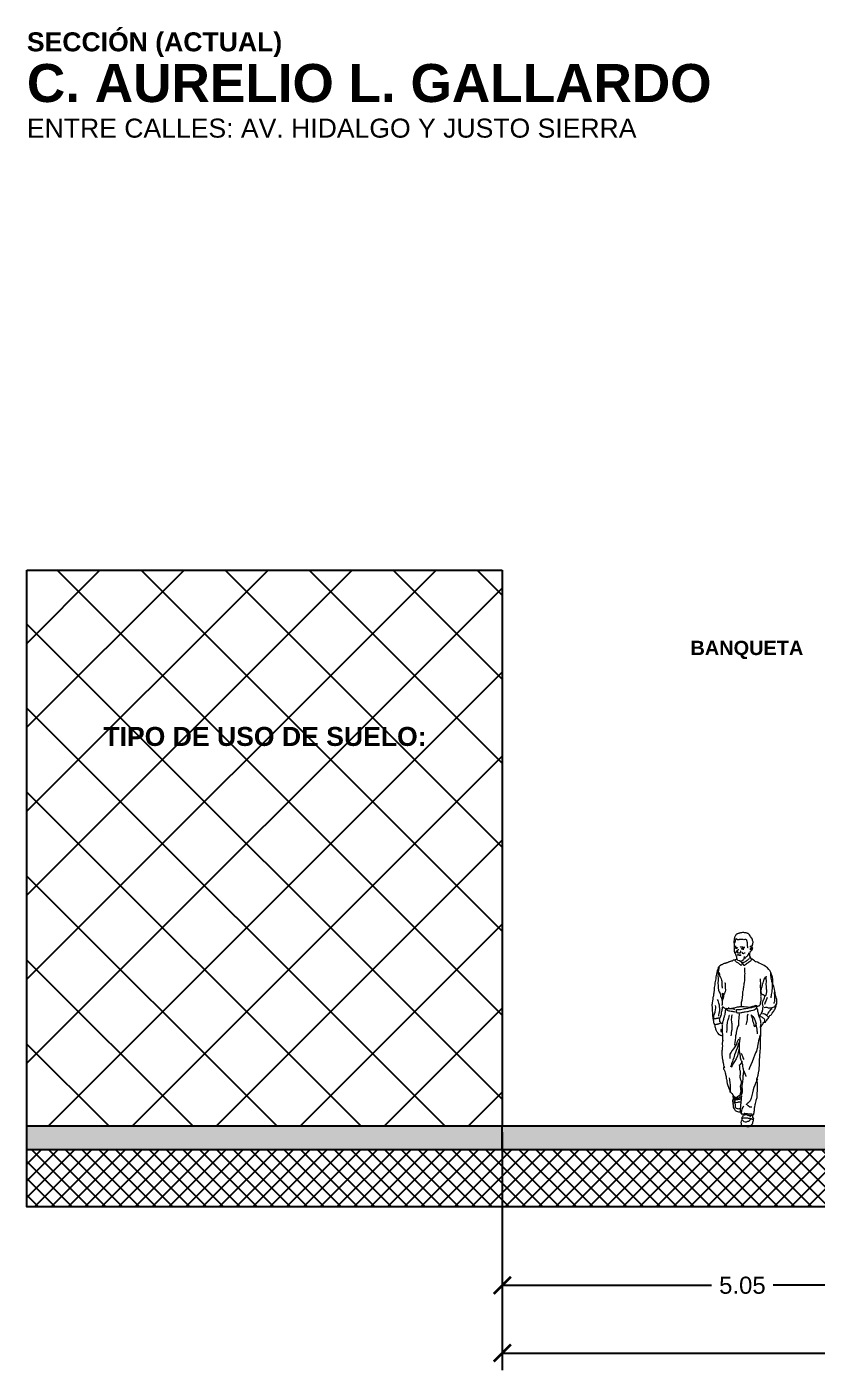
# Model space of a CAD drawing. Header units: metres. Extents: x 668617 to 675126, y 2286318 to 2293677.
# Drawn here: x 672191.25 to 672199.56, y 2287837.72 to 2287851.86 of the extents above; entities that cross this region are included whole.
import ezdxf

# ---------------------------------------------------------------- set-up
doc = ezdxf.new("R2010")
doc.units = ezdxf.units.M
doc.header["$MEASUREMENT"] = 0
doc.layers.add('30-ESC HUM', color=251, linetype='Continuous', lineweight=0)
doc.layers.add('DMTG_SECCIONES_VIALES', color=250, linetype='Continuous')
doc.styles.get("Standard").update_dxf_attribs({"font": 'arial.ttf'})
doc.dimstyles.get("Standard").update_dxf_attribs({"dimtxt": 0.18, "dimasz": 0.18, "dimexe": 0.18, "dimexo": 0.0625, "dimgap": 0.09, "dimtad": 0, "dimtih": 1, "dimtoh": 1, "dimdec": 4, "dimzin": 0, "dimdsep": 46, "dimtxsty": 'Standard', "dimcen": 0.09, "dimadec": 0, "dimazin": 0, "dimtfac": 1, "dimtdec": 4, "dimtofl": 0, "dimtmove": 0, "dimatfit": 3, "dimfxl": 1, "dimtolj": 1, "dimtzin": 0, "dimarcsym": 0})
pattern_1 = [(37.5, (671855.920446, 2287769.89963), (-0.003149668, 0.096341188), [0, -0.076, 0, -0.085, 0, -0.08125]), (7.5, (671855.92045, 2287769.89963), (0.088488835, 0.141107303), [0, -0.041, 0, -0.0685, 0, -0.02625]), (327.5, (671855.858946, 2287769.89963), (0.155707093, 0.000282953), [0, -0.025, 0, -0.09, 0, -0.1175]), (317.5, (671855.85895, 2287769.89963), (0.15030633, 0.04388378), [0, -0.0125, 0, -0.059, 0, -0.0675])]

# ---------------------------------------------------------------- blocks, each defined once
blk = doc.blocks.new('10')
at = {"layer": '30-ESC HUM'}
for points in [[(-214.588, 1064.388), (-214.589, 1064.39), (-214.593, 1064.392), (-214.595, 1064.392), (-214.598, 1064.393), (-214.602, 1064.395), (-214.604, 1064.396), (-214.608, 1064.398), (-214.614, 1064.4), (-214.616, 1064.401), (-214.622, 1064.402), (-214.625, 1064.402), (-214.633, 1064.402), (-214.64, 1064.404), (-214.645, 1064.404), (-214.649, 1064.403), (-214.654, 1064.403), (-214.665, 1064.402), (-214.67, 1064.402), (-214.674, 1064.4), (-214.682, 1064.398), (-214.687, 1064.396), (-214.689, 1064.395), (-214.694, 1064.393), (-214.698, 1064.392), (-214.705, 1064.39), (-214.708, 1064.389), (-214.713, 1064.387), (-214.716, 1064.385), (-214.72, 1064.384), (-214.721, 1064.382), (-214.724, 1064.379), (-214.725, 1064.377), (-214.727, 1064.373), (-214.73, 1064.367), (-214.731, 1064.365), (-214.734, 1064.36), (-214.736, 1064.354), (-214.736, 1064.352), (-214.738, 1064.348), (-214.738, 1064.346), (-214.739, 1064.341), (-214.74, 1064.34), (-214.74, 1064.334), (-214.74, 1064.329), (-214.741, 1064.327), (-214.741, 1064.324), (-214.741, 1064.323), (-214.743, 1064.317), (-214.743, 1064.317), (-214.742, 1064.311), (-214.743, 1064.305), (-214.743, 1064.295), (-214.741, 1064.288), (-214.74, 1064.281), (-214.74, 1064.278), (-214.74, 1064.273), (-214.74, 1064.268), (-214.74, 1064.262), (-214.741, 1064.261), (-214.742, 1064.259), (-214.742, 1064.257), (-214.74, 1064.254), (-214.74, 1064.249), (-214.739, 1064.247), (-214.74, 1064.244), (-214.74, 1064.241), (-214.74, 1064.238), (-214.741, 1064.235), (-214.741, 1064.23), (-214.741, 1064.224), (-214.742, 1064.221), (-214.742, 1064.218), (-214.742, 1064.213), (-214.742, 1064.208), (-214.741, 1064.205), (-214.739, 1064.202), (-214.737, 1064.197), (-214.736, 1064.195), (-214.735, 1064.191), (-214.733, 1064.187), (-214.732, 1064.183), (-214.728, 1064.179), (-214.727, 1064.176), (-214.727, 1064.173), (-214.726, 1064.169), (-214.725, 1064.168), (-214.724, 1064.167), (-214.723, 1064.165), (-214.721, 1064.156), (-214.719, 1064.154), (-214.718, 1064.151), (-214.717, 1064.148), (-214.717, 1064.146), (-214.716, 1064.141), (-214.715, 1064.137), (-214.715, 1064.135), (-214.715, 1064.133), (-214.715, 1064.129), (-214.716, 1064.125), (-214.718, 1064.125), (-214.719, 1064.124), (-214.721, 1064.118), (-214.725, 1064.118), (-214.728, 1064.117), (-214.73, 1064.116), (-214.732, 1064.116), (-214.735, 1064.114), (-214.738, 1064.114), (-214.742, 1064.114), (-214.746, 1064.113), (-214.75, 1064.112), (-214.752, 1064.111), (-214.755, 1064.109), (-214.758, 1064.107), (-214.763, 1064.104), (-214.773, 1064.101), (-214.778, 1064.1), (-214.783, 1064.099), (-214.789, 1064.097), (-214.793, 1064.095), (-214.797, 1064.094), (-214.802, 1064.092), (-214.807, 1064.089), (-214.814, 1064.086), (-214.816, 1064.086), (-214.823, 1064.084), (-214.825, 1064.083), (-214.831, 1064.081), (-214.837, 1064.079), (-214.841, 1064.077), (-214.847, 1064.078), (-214.852, 1064.076), (-214.856, 1064.074), (-214.861, 1064.071), (-214.865, 1064.068), (-214.871, 1064.065), (-214.876, 1064.063), (-214.891, 1064.052), (-214.895, 1064.049), (-214.899, 1064.048), (-214.902, 1064.042), (-214.905, 1064.038), (-214.908, 1064.034), (-214.91, 1064.026), (-214.914, 1064.017), (-214.916, 1064.012), (-214.921, 1063.999), (-214.924, 1063.984), (-214.924, 1063.977), (-214.928, 1063.965), (-214.931, 1063.951), (-214.933, 1063.939), (-214.933, 1063.93), (-214.935, 1063.916), (-214.937, 1063.903), (-214.94, 1063.887), (-214.943, 1063.873), (-214.946, 1063.853), (-214.947, 1063.841), (-214.95, 1063.824), (-214.951, 1063.81), (-214.952, 1063.793), (-214.955, 1063.775), (-214.956, 1063.771), (-214.956, 1063.766), (-214.956, 1063.763), (-214.958, 1063.758), (-214.96, 1063.754), (-214.96, 1063.743), (-214.96, 1063.736), (-214.962, 1063.727), (-214.964, 1063.72), (-214.965, 1063.71), (-214.966, 1063.7), (-214.967, 1063.697), (-214.97, 1063.689), (-214.97, 1063.681), (-214.971, 1063.668), (-214.971, 1063.663), (-214.974, 1063.654), (-214.975, 1063.643), (-214.975, 1063.634), (-214.974, 1063.624), (-214.973, 1063.614), (-214.972, 1063.607), (-214.972, 1063.601), (-214.971, 1063.589), (-214.971, 1063.576), (-214.97, 1063.563), (-214.97, 1063.558), (-214.969, 1063.547), (-214.97, 1063.534), (-214.969, 1063.524), (-214.966, 1063.509), (-214.964, 1063.499), (-214.962, 1063.492), (-214.961, 1063.483), (-214.96, 1063.477), (-214.959, 1063.467), (-214.959, 1063.46), (-214.957, 1063.453), (-214.953, 1063.446), (-214.953, 1063.44), (-214.952, 1063.439), (-214.947, 1063.437), (-214.946, 1063.437), (-214.944, 1063.437), (-214.94, 1063.437), (-214.936, 1063.437), (-214.932, 1063.438), (-214.93, 1063.438), (-214.925, 1063.44), (-214.921, 1063.44), (-214.917, 1063.44), (-214.912, 1063.442), (-214.907, 1063.443), (-214.902, 1063.444), (-214.9, 1063.445), (-214.895, 1063.447), (-214.891, 1063.449), (-214.887, 1063.451), (-214.882, 1063.452), (-214.882, 1063.457), (-214.884, 1063.459), (-214.888, 1063.463), (-214.891, 1063.464), (-214.891, 1063.469), (-214.891, 1063.474), (-214.892, 1063.479), (-214.893, 1063.486), (-214.894, 1063.492), (-214.896, 1063.495), (-214.896, 1063.499), (-214.897, 1063.5), (-214.902, 1063.501), (-214.907, 1063.502), (-214.914, 1063.501), (-214.918, 1063.5), (-214.922, 1063.5), (-214.926, 1063.5), (-214.931, 1063.499), (-214.935, 1063.497), (-214.939, 1063.497), (-214.946, 1063.495), (-214.95, 1063.495), (-214.956, 1063.492)], [(-214.594, 1064.241), (-214.596, 1064.244), (-214.597, 1064.248), (-214.597, 1064.25), (-214.599, 1064.254), (-214.6, 1064.259), (-214.601, 1064.27), (-214.602, 1064.276), (-214.602, 1064.285), (-214.602, 1064.295), (-214.603, 1064.306), (-214.605, 1064.313), (-214.607, 1064.318), (-214.608, 1064.322), (-214.613, 1064.327), (-214.62, 1064.329), (-214.628, 1064.329), (-214.639, 1064.328), (-214.646, 1064.329), (-214.657, 1064.329), (-214.671, 1064.329), (-214.677, 1064.329), (-214.687, 1064.329), (-214.693, 1064.328), (-214.705, 1064.328), (-214.708, 1064.33), (-214.72, 1064.338), (-214.725, 1064.333), (-214.725, 1064.332), (-214.726, 1064.329), (-214.729, 1064.318), (-214.732, 1064.313), (-214.733, 1064.303), (-214.737, 1064.291)], [(-214.55, 1064.263), (-214.549, 1064.267), (-214.547, 1064.273), (-214.546, 1064.284), (-214.544, 1064.292), (-214.543, 1064.299), (-214.543, 1064.307), (-214.548, 1064.319), (-214.548, 1064.329), (-214.55, 1064.334), (-214.56, 1064.348), (-214.568, 1064.361), (-214.572, 1064.368), (-214.581, 1064.378), (-214.585, 1064.384), (-214.591, 1064.391)], [(-214.719, 1064.257), (-214.72, 1064.257), (-214.72, 1064.258), (-214.722, 1064.258), (-214.727, 1064.258), (-214.73, 1064.257), (-214.733, 1064.256), (-214.737, 1064.254), (-214.739, 1064.253)], [(-214.704, 1064.239), (-214.706, 1064.243), (-214.711, 1064.245), (-214.714, 1064.244), (-214.716, 1064.244), (-214.72, 1064.245), (-214.727, 1064.243), (-214.73, 1064.243), (-214.728, 1064.242), (-214.725, 1064.241), (-214.721, 1064.242), (-214.718, 1064.243), (-214.711, 1064.244)], [(-214.714, 1064.214), (-214.717, 1064.207), (-214.719, 1064.202), (-214.721, 1064.197), (-214.724, 1064.194), (-214.728, 1064.193), (-214.729, 1064.193)], [(-214.712, 1064.237), (-214.715, 1064.235), (-214.717, 1064.235), (-214.72, 1064.234), (-214.721, 1064.234), (-214.725, 1064.233)], [(-214.706, 1064.214), (-214.706, 1064.21), (-214.707, 1064.204), (-214.71, 1064.2), (-214.71, 1064.197), (-214.707, 1064.193), (-214.706, 1064.191), (-214.705, 1064.189), (-214.703, 1064.189), (-214.701, 1064.187), (-214.698, 1064.189), (-214.695, 1064.191), (-214.693, 1064.192), (-214.688, 1064.191), (-214.683, 1064.19), (-214.678, 1064.19), (-214.676, 1064.191), (-214.673, 1064.194), (-214.671, 1064.199), (-214.67, 1064.202), (-214.671, 1064.204), (-214.672, 1064.206), (-214.675, 1064.208)], [(-214.704, 1064.213), (-214.702, 1064.216), (-214.701, 1064.218), (-214.698, 1064.221), (-214.697, 1064.225), (-214.696, 1064.228)], [(-214.679, 1064.251), (-214.678, 1064.251), (-214.674, 1064.252), (-214.67, 1064.253), (-214.665, 1064.254), (-214.66, 1064.254), (-214.657, 1064.254), (-214.653, 1064.252), (-214.646, 1064.251), (-214.643, 1064.251), (-214.639, 1064.25), (-214.636, 1064.25), (-214.633, 1064.25), (-214.628, 1064.25)], [(-214.673, 1062.513), (-214.67, 1062.507), (-214.667, 1062.499), (-214.666, 1062.494), (-214.661, 1062.494), (-214.652, 1062.496), (-214.645, 1062.495), (-214.644, 1062.493), (-214.648, 1062.483), (-214.65, 1062.475), (-214.651, 1062.468), (-214.66, 1062.457), (-214.659, 1062.444), (-214.665, 1062.439), (-214.659, 1062.438), (-214.661, 1062.431), (-214.662, 1062.425), (-214.666, 1062.418), (-214.671, 1062.405), (-214.668, 1062.397), (-214.668, 1062.387), (-214.666, 1062.38), (-214.663, 1062.372), (-214.655, 1062.366), (-214.645, 1062.366), (-214.64, 1062.366), (-214.629, 1062.366), (-214.626, 1062.366), (-214.621, 1062.365), (-214.614, 1062.364), (-214.608, 1062.363), (-214.595, 1062.361), (-214.584, 1062.362), (-214.577, 1062.366), (-214.569, 1062.37), (-214.562, 1062.376), (-214.554, 1062.384), (-214.551, 1062.387), (-214.548, 1062.392), (-214.546, 1062.4), (-214.544, 1062.408), (-214.54, 1062.418), (-214.539, 1062.427), (-214.537, 1062.441), (-214.534, 1062.439), (-214.537, 1062.45), (-214.544, 1062.451), (-214.544, 1062.463), (-214.546, 1062.472), (-214.551, 1062.474), (-214.552, 1062.486), (-214.54, 1062.485), (-214.539, 1062.486), (-214.536, 1062.493), (-214.534, 1062.496), (-214.533, 1062.5), (-214.533, 1062.503), (-214.531, 1062.507), (-214.531, 1062.513), (-214.53, 1062.52), (-214.529, 1062.529), (-214.529, 1062.537), (-214.528, 1062.545), (-214.527, 1062.551), (-214.526, 1062.559), (-214.525, 1062.568), (-214.524, 1062.574), (-214.521, 1062.586), (-214.519, 1062.595), (-214.516, 1062.605), (-214.513, 1062.619), (-214.51, 1062.632), (-214.508, 1062.639), (-214.505, 1062.649), (-214.502, 1062.658), (-214.5, 1062.666), (-214.5, 1062.681), (-214.5, 1062.703), (-214.498, 1062.718), (-214.496, 1062.734), (-214.494, 1062.748), (-214.494, 1062.765), (-214.495, 1062.779), (-214.496, 1062.794), (-214.496, 1062.81), (-214.497, 1062.817), (-214.5, 1062.836), (-214.502, 1062.847), (-214.502, 1062.864), (-214.497, 1062.874), (-214.492, 1062.891), (-214.49, 1062.902), (-214.485, 1062.926), (-214.479, 1062.958), (-214.478, 1062.98), (-214.474, 1063.005), (-214.475, 1063.024), (-214.474, 1063.048), (-214.476, 1063.062), (-214.472, 1063.099), (-214.472, 1063.11), (-214.471, 1063.119), (-214.469, 1063.139), (-214.466, 1063.158), (-214.464, 1063.181), (-214.464, 1063.194), (-214.463, 1063.229), (-214.463, 1063.241), (-214.464, 1063.274), (-214.465, 1063.288), (-214.462, 1063.327), (-214.462, 1063.336), (-214.461, 1063.358), (-214.461, 1063.375), (-214.46, 1063.402), (-214.46, 1063.412), (-214.455, 1063.418), (-214.45, 1063.427), (-214.446, 1063.434), (-214.441, 1063.441), (-214.435, 1063.449), (-214.429, 1063.459), (-214.424, 1063.46), (-214.418, 1063.462), (-214.415, 1063.459), (-214.41, 1063.46), (-214.407, 1063.466), (-214.404, 1063.476), (-214.397, 1063.483), (-214.389, 1063.493), (-214.383, 1063.5), (-214.376, 1063.508), (-214.366, 1063.529), (-214.357, 1063.534), (-214.35, 1063.541), (-214.34, 1063.554), (-214.323, 1063.577), (-214.318, 1063.589), (-214.311, 1063.601), (-214.307, 1063.611), (-214.304, 1063.62), (-214.301, 1063.632), (-214.299, 1063.64), (-214.294, 1063.655), (-214.293, 1063.667), (-214.291, 1063.678), (-214.294, 1063.698), (-214.296, 1063.708), (-214.301, 1063.724), (-214.303, 1063.732), (-214.31, 1063.755), (-214.311, 1063.769), (-214.315, 1063.787), (-214.318, 1063.808), (-214.319, 1063.822), (-214.325, 1063.837), (-214.329, 1063.846), (-214.334, 1063.857), (-214.336, 1063.882), (-214.334, 1063.897), (-214.335, 1063.913), (-214.338, 1063.934), (-214.346, 1063.955), (-214.348, 1063.961), (-214.356, 1063.982), (-214.364, 1063.996), (-214.367, 1064.004), (-214.375, 1064.016), (-214.391, 1064.033), (-214.412, 1064.047), (-214.427, 1064.058), (-214.446, 1064.068), (-214.455, 1064.07), (-214.462, 1064.074), (-214.479, 1064.083), (-214.497, 1064.091), (-214.509, 1064.094), (-214.516, 1064.097), (-214.529, 1064.105), (-214.539, 1064.113), (-214.552, 1064.124), (-214.561, 1064.123), (-214.563, 1064.13), (-214.57, 1064.141), (-214.573, 1064.151), (-214.575, 1064.156), (-214.575, 1064.161), (-214.576, 1064.169), (-214.576, 1064.174), (-214.575, 1064.181), (-214.575, 1064.191), (-214.572, 1064.198), (-214.566, 1064.208), (-214.564, 1064.211), (-214.556, 1064.219), (-214.552, 1064.223), (-214.547, 1064.233), (-214.546, 1064.238), (-214.547, 1064.244), (-214.554, 1064.258), (-214.553, 1064.261), (-214.559, 1064.261), (-214.567, 1064.26), (-214.571, 1064.256), (-214.575, 1064.251), (-214.576, 1064.249)], [(-214.666, 1064.234), (-214.665, 1064.233), (-214.661, 1064.231), (-214.654, 1064.23), (-214.652, 1064.23), (-214.65, 1064.231), (-214.645, 1064.23), (-214.641, 1064.23)], [(-214.663, 1064.234), (-214.661, 1064.235), (-214.659, 1064.237), (-214.655, 1064.239), (-214.652, 1064.239), (-214.651, 1064.239), (-214.648, 1064.238), (-214.644, 1064.238), (-214.641, 1064.238), (-214.637, 1064.238)], [(-214.661, 1064.196), (-214.658, 1064.194), (-214.657, 1064.191), (-214.656, 1064.188), (-214.655, 1064.186), (-214.654, 1064.185), (-214.646, 1064.184), (-214.643, 1064.184), (-214.64, 1064.186), (-214.633, 1064.189), (-214.627, 1064.191)], [(-214.63, 1064.13), (-214.627, 1064.134), (-214.622, 1064.139), (-214.619, 1064.143), (-214.612, 1064.15), (-214.609, 1064.153), (-214.604, 1064.156), (-214.598, 1064.163), (-214.592, 1064.173), (-214.587, 1064.185), (-214.585, 1064.19)], [(-214.569, 1064.236), (-214.566, 1064.238), (-214.565, 1064.24), (-214.564, 1064.242), (-214.56, 1064.245), (-214.56, 1064.242), (-214.559, 1064.238), (-214.56, 1064.231), (-214.563, 1064.228), (-214.566, 1064.224), (-214.571, 1064.221), (-214.57, 1064.225), (-214.569, 1064.229), (-214.568, 1064.231), (-214.568, 1064.234), (-214.568, 1064.235)], [(-214.559, 1064.122), (-214.56, 1064.117), (-214.562, 1064.112), (-214.565, 1064.108), (-214.57, 1064.104), (-214.575, 1064.1), (-214.58, 1064.096), (-214.589, 1064.089), (-214.595, 1064.086), (-214.602, 1064.08), (-214.61, 1064.076), (-214.62, 1064.067), (-214.628, 1064.06), (-214.634, 1064.058), (-214.638, 1064.057), (-214.64, 1064.056), (-214.641, 1064.061), (-214.644, 1064.067), (-214.647, 1064.074), (-214.651, 1064.077), (-214.653, 1064.08), (-214.654, 1064.081), (-214.656, 1064.08), (-214.658, 1064.077), (-214.659, 1064.074), (-214.661, 1064.069), (-214.665, 1064.06), (-214.667, 1064.058), (-214.671, 1064.062), (-214.676, 1064.065), (-214.68, 1064.067), (-214.686, 1064.072), (-214.695, 1064.08), (-214.702, 1064.085), (-214.709, 1064.088), (-214.716, 1064.092), (-214.721, 1064.096), (-214.725, 1064.1), (-214.728, 1064.104), (-214.73, 1064.109), (-214.731, 1064.112)], [(-214.588, 1064.123), (-214.594, 1064.119), (-214.605, 1064.11), (-214.615, 1064.103), (-214.62, 1064.1), (-214.633, 1064.092), (-214.639, 1064.09), (-214.644, 1064.088), (-214.649, 1064.086), (-214.652, 1064.086), (-214.663, 1064.09), (-214.667, 1064.094), (-214.675, 1064.099), (-214.681, 1064.106), (-214.682, 1064.107), (-214.688, 1064.106), (-214.701, 1064.111), (-214.707, 1064.115), (-214.71, 1064.12), (-214.71, 1064.127), (-214.713, 1064.133)], [(-214.709, 1064.168), (-214.708, 1064.169), (-214.704, 1064.17), (-214.699, 1064.17), (-214.693, 1064.169), (-214.69, 1064.169), (-214.683, 1064.168), (-214.677, 1064.168), (-214.672, 1064.167), (-214.679, 1064.162), (-214.681, 1064.162), (-214.683, 1064.161), (-214.686, 1064.162), (-214.69, 1064.164), (-214.694, 1064.167), (-214.696, 1064.168), (-214.698, 1064.168), (-214.701, 1064.169), (-214.703, 1064.17), (-214.705, 1064.171)], [(-214.683, 1064.102), (-214.679, 1064.103), (-214.668, 1064.105), (-214.658, 1064.107), (-214.648, 1064.115), (-214.642, 1064.123)], [(-214.646, 1064.116), (-214.645, 1064.117), (-214.643, 1064.118), (-214.64, 1064.122), (-214.637, 1064.127), (-214.636, 1064.131), (-214.635, 1064.136), (-214.634, 1064.14), (-214.632, 1064.15)], [(-214.575, 1064.144), (-214.575, 1064.142), (-214.579, 1064.134), (-214.583, 1064.129)], [(-214.898, 1064.037), (-214.901, 1064.024), (-214.905, 1064.009), (-214.909, 1063.991), (-214.911, 1063.962), (-214.912, 1063.949), (-214.911, 1063.919), (-214.911, 1063.9), (-214.912, 1063.874), (-214.909, 1063.847), (-214.908, 1063.821), (-214.905, 1063.797), (-214.9, 1063.78), (-214.89, 1063.762), (-214.886, 1063.751), (-214.884, 1063.737), (-214.879, 1063.72), (-214.876, 1063.712), (-214.871, 1063.692), (-214.87, 1063.689)], [(-214.898, 1063.983), (-214.898, 1063.981), (-214.898, 1063.977), (-214.897, 1063.964), (-214.894, 1063.951), (-214.891, 1063.942), (-214.884, 1063.931), (-214.881, 1063.925), (-214.878, 1063.917), (-214.873, 1063.902), (-214.871, 1063.891), (-214.87, 1063.881), (-214.87, 1063.873), (-214.87, 1063.864), (-214.87, 1063.852), (-214.87, 1063.843), (-214.869, 1063.834), (-214.868, 1063.825), (-214.867, 1063.819)], [(-214.634, 1064.033), (-214.633, 1064.03), (-214.633, 1064.025), (-214.633, 1064.021), (-214.632, 1064.011), (-214.632, 1064.008), (-214.632, 1064.002), (-214.632, 1063.998), (-214.632, 1063.993), (-214.632, 1063.988), (-214.63, 1063.973), (-214.633, 1063.957), (-214.634, 1063.948), (-214.633, 1063.939), (-214.634, 1063.935), (-214.633, 1063.925), (-214.633, 1063.92), (-214.633, 1063.911), (-214.632, 1063.905), (-214.634, 1063.897), (-214.636, 1063.88), (-214.637, 1063.875), (-214.638, 1063.863), (-214.64, 1063.857), (-214.64, 1063.849), (-214.642, 1063.837), (-214.644, 1063.825), (-214.646, 1063.813), (-214.647, 1063.801), (-214.65, 1063.786), (-214.652, 1063.779), (-214.654, 1063.767), (-214.655, 1063.757), (-214.655, 1063.743), (-214.657, 1063.726), (-214.658, 1063.714), (-214.66, 1063.699), (-214.662, 1063.687), (-214.665, 1063.678), (-214.667, 1063.669), (-214.667, 1063.661), (-214.667, 1063.646), (-214.667, 1063.634), (-214.667, 1063.626)], [(-214.46, 1063.789), (-214.461, 1063.796), (-214.461, 1063.805), (-214.462, 1063.812), (-214.464, 1063.827), (-214.464, 1063.833), (-214.465, 1063.842), (-214.465, 1063.85), (-214.462, 1063.864), (-214.462, 1063.873), (-214.463, 1063.89), (-214.464, 1063.901), (-214.463, 1063.918)], [(-214.458, 1063.792), (-214.456, 1063.799), (-214.453, 1063.81), (-214.449, 1063.827), (-214.447, 1063.833), (-214.446, 1063.843), (-214.443, 1063.855), (-214.439, 1063.868), (-214.436, 1063.876), (-214.432, 1063.888), (-214.429, 1063.897), (-214.428, 1063.9), (-214.428, 1063.902), (-214.425, 1063.914), (-214.413, 1063.932), (-214.411, 1063.937)], [(-214.413, 1063.733), (-214.411, 1063.737), (-214.409, 1063.74), (-214.407, 1063.744), (-214.405, 1063.748), (-214.404, 1063.752), (-214.402, 1063.759), (-214.402, 1063.762), (-214.4, 1063.769), (-214.399, 1063.776), (-214.398, 1063.783), (-214.399, 1063.788), (-214.399, 1063.798), (-214.4, 1063.806), (-214.401, 1063.817), (-214.402, 1063.829), (-214.402, 1063.842), (-214.403, 1063.85), (-214.403, 1063.858), (-214.403, 1063.865), (-214.402, 1063.884), (-214.402, 1063.899), (-214.402, 1063.902), (-214.403, 1063.907), (-214.403, 1063.911), (-214.404, 1063.916), (-214.403, 1063.929), (-214.402, 1063.944)], [(-214.36, 1063.979), (-214.36, 1063.977), (-214.36, 1063.974), (-214.36, 1063.969), (-214.36, 1063.967), (-214.36, 1063.964), (-214.359, 1063.957), (-214.359, 1063.953), (-214.358, 1063.947), (-214.357, 1063.941), (-214.356, 1063.935), (-214.355, 1063.932), (-214.355, 1063.929), (-214.355, 1063.924), (-214.353, 1063.917), (-214.352, 1063.91), (-214.35, 1063.902), (-214.347, 1063.889), (-214.346, 1063.881), (-214.343, 1063.867), (-214.342, 1063.857), (-214.341, 1063.848), (-214.34, 1063.839), (-214.34, 1063.829), (-214.341, 1063.822), (-214.342, 1063.809), (-214.344, 1063.799), (-214.345, 1063.786), (-214.346, 1063.781), (-214.349, 1063.765), (-214.351, 1063.753), (-214.352, 1063.75), (-214.353, 1063.739), (-214.354, 1063.726), (-214.354, 1063.716)], [(-214.839, 1063.879), (-214.838, 1063.878), (-214.837, 1063.869), (-214.836, 1063.853), (-214.836, 1063.844), (-214.836, 1063.831), (-214.835, 1063.819), (-214.833, 1063.801), (-214.837, 1063.781), (-214.844, 1063.765), (-214.852, 1063.747), (-214.854, 1063.729), (-214.858, 1063.712), (-214.863, 1063.697), (-214.866, 1063.681), (-214.868, 1063.673)], [(-214.867, 1063.636), (-214.867, 1063.64), (-214.865, 1063.649), (-214.865, 1063.66), (-214.865, 1063.668), (-214.865, 1063.678), (-214.863, 1063.7), (-214.862, 1063.707), (-214.861, 1063.715), (-214.861, 1063.731), (-214.862, 1063.749), (-214.863, 1063.76), (-214.863, 1063.766), (-214.862, 1063.761), (-214.861, 1063.749), (-214.86, 1063.746)], [(-214.456, 1063.778), (-214.456, 1063.78), (-214.457, 1063.783), (-214.457, 1063.786), (-214.458, 1063.786), (-214.46, 1063.786), (-214.463, 1063.782), (-214.463, 1063.778), (-214.463, 1063.774), (-214.463, 1063.77), (-214.463, 1063.767), (-214.462, 1063.757), (-214.464, 1063.748), (-214.462, 1063.741), (-214.462, 1063.734), (-214.463, 1063.726), (-214.462, 1063.719), (-214.461, 1063.705), (-214.46, 1063.698), (-214.462, 1063.692), (-214.462, 1063.686), (-214.464, 1063.677), (-214.466, 1063.661), (-214.467, 1063.651), (-214.472, 1063.64), (-214.476, 1063.635), (-214.479, 1063.629), (-214.48, 1063.629), (-214.482, 1063.628), (-214.486, 1063.628), (-214.491, 1063.628), (-214.493, 1063.627), (-214.503, 1063.625), (-214.509, 1063.626), (-214.513, 1063.626), (-214.511, 1063.624), (-214.507, 1063.621), (-214.507, 1063.616), (-214.506, 1063.611), (-214.505, 1063.611), (-214.503, 1063.607), (-214.501, 1063.602), (-214.499, 1063.599), (-214.496, 1063.591), (-214.496, 1063.588), (-214.495, 1063.582), (-214.494, 1063.576), (-214.492, 1063.567), (-214.49, 1063.56), (-214.489, 1063.555), (-214.488, 1063.545), (-214.488, 1063.544), (-214.486, 1063.536), (-214.485, 1063.53), (-214.484, 1063.527), (-214.482, 1063.528), (-214.475, 1063.531), (-214.471, 1063.534), (-214.468, 1063.536), (-214.467, 1063.538), (-214.464, 1063.543), (-214.46, 1063.545), (-214.458, 1063.547), (-214.453, 1063.552), (-214.453, 1063.56), (-214.451, 1063.562), (-214.443, 1063.573), (-214.443, 1063.583), (-214.44, 1063.594), (-214.438, 1063.601), (-214.44, 1063.609), (-214.44, 1063.616), (-214.436, 1063.62), (-214.432, 1063.62), (-214.435, 1063.628), (-214.439, 1063.636), (-214.441, 1063.644), (-214.443, 1063.65), (-214.444, 1063.656), (-214.442, 1063.669), (-214.441, 1063.673), (-214.439, 1063.679), (-214.436, 1063.686), (-214.431, 1063.695), (-214.43, 1063.698), (-214.428, 1063.702), (-214.425, 1063.707), (-214.421, 1063.718), (-214.42, 1063.731), (-214.421, 1063.74), (-214.426, 1063.742), (-214.432, 1063.747), (-214.441, 1063.749), (-214.446, 1063.753), (-214.45, 1063.757), (-214.453, 1063.765), (-214.455, 1063.772)], [(-214.321, 1063.657), (-214.319, 1063.665), (-214.316, 1063.673), (-214.315, 1063.679), (-214.314, 1063.69), (-214.313, 1063.701), (-214.313, 1063.71), (-214.312, 1063.72), (-214.312, 1063.725), (-214.313, 1063.74), (-214.315, 1063.749), (-214.316, 1063.759), (-214.318, 1063.762), (-214.317, 1063.773), (-214.315, 1063.778)], [(-214.954, 1063.502), (-214.955, 1063.504), (-214.955, 1063.513), (-214.954, 1063.524), (-214.951, 1063.537), (-214.947, 1063.547), (-214.94, 1063.567), (-214.937, 1063.593), (-214.935, 1063.607), (-214.935, 1063.621), (-214.936, 1063.635)], [(-214.903, 1063.525), (-214.903, 1063.531), (-214.902, 1063.539), (-214.899, 1063.552), (-214.896, 1063.569), (-214.893, 1063.584), (-214.892, 1063.605), (-214.894, 1063.623), (-214.897, 1063.639), (-214.903, 1063.661), (-214.911, 1063.688), (-214.916, 1063.7)], [(-214.896, 1063.5), (-214.896, 1063.5), (-214.893, 1063.5), (-214.892, 1063.5), (-214.892, 1063.501), (-214.891, 1063.504), (-214.89, 1063.507), (-214.89, 1063.509), (-214.89, 1063.513), (-214.89, 1063.513), (-214.887, 1063.514), (-214.883, 1063.517), (-214.882, 1063.519), (-214.881, 1063.522), (-214.88, 1063.525), (-214.88, 1063.526), (-214.88, 1063.529), (-214.879, 1063.531), (-214.878, 1063.535), (-214.877, 1063.535), (-214.875, 1063.536), (-214.875, 1063.539), (-214.874, 1063.54), (-214.874, 1063.543), (-214.873, 1063.548), (-214.873, 1063.549), (-214.873, 1063.554), (-214.873, 1063.558), (-214.873, 1063.562), (-214.873, 1063.564), (-214.873, 1063.569), (-214.873, 1063.571), (-214.873, 1063.573), (-214.868, 1063.578), (-214.867, 1063.585), (-214.866, 1063.591), (-214.866, 1063.596), (-214.865, 1063.6), (-214.865, 1063.604), (-214.864, 1063.607), (-214.864, 1063.609), (-214.863, 1063.613), (-214.863, 1063.617), (-214.863, 1063.619), (-214.862, 1063.624), (-214.861, 1063.623), (-214.859, 1063.621), (-214.857, 1063.618), (-214.853, 1063.616), (-214.847, 1063.612), (-214.846, 1063.612), (-214.843, 1063.611), (-214.839, 1063.609), (-214.836, 1063.605), (-214.832, 1063.602), (-214.831, 1063.602), (-214.834, 1063.597), (-214.834, 1063.593), (-214.834, 1063.59), (-214.834, 1063.587), (-214.835, 1063.583), (-214.835, 1063.58), (-214.836, 1063.571), (-214.836, 1063.57), (-214.836, 1063.568), (-214.837, 1063.558), (-214.838, 1063.554), (-214.838, 1063.55), (-214.839, 1063.546), (-214.841, 1063.539), (-214.843, 1063.532), (-214.845, 1063.526), (-214.846, 1063.522), (-214.847, 1063.518), (-214.851, 1063.507), (-214.852, 1063.499), (-214.854, 1063.49), (-214.857, 1063.479), (-214.858, 1063.473), (-214.863, 1063.46), (-214.865, 1063.45), (-214.867, 1063.438), (-214.869, 1063.44), (-214.871, 1063.443), (-214.873, 1063.445), (-214.878, 1063.449), (-214.88, 1063.452)], [(-214.83, 1063.608), (-214.819, 1063.605), (-214.813, 1063.604), (-214.801, 1063.605), (-214.785, 1063.605), (-214.773, 1063.605), (-214.765, 1063.606), (-214.747, 1063.61), (-214.731, 1063.614), (-214.716, 1063.617), (-214.706, 1063.62), (-214.69, 1063.623), (-214.68, 1063.624), (-214.666, 1063.626), (-214.645, 1063.626), (-214.636, 1063.625), (-214.618, 1063.622), (-214.606, 1063.621), (-214.6, 1063.62), (-214.582, 1063.619), (-214.569, 1063.621), (-214.554, 1063.625), (-214.546, 1063.628), (-214.535, 1063.63), (-214.521, 1063.637), (-214.511, 1063.639), (-214.513, 1063.63), (-214.518, 1063.625), (-214.527, 1063.621), (-214.536, 1063.618), (-214.544, 1063.617), (-214.552, 1063.615), (-214.558, 1063.612), (-214.57, 1063.61), (-214.583, 1063.607), (-214.596, 1063.605), (-214.62, 1063.601), (-214.63, 1063.6), (-214.638, 1063.599), (-214.647, 1063.598), (-214.661, 1063.594), (-214.674, 1063.591), (-214.68, 1063.59), (-214.697, 1063.59), (-214.711, 1063.59), (-214.713, 1063.59), (-214.717, 1063.59), (-214.719, 1063.583), (-214.719, 1063.577), (-214.718, 1063.568), (-214.718, 1063.564), (-214.717, 1063.563), (-214.706, 1063.56), (-214.702, 1063.56), (-214.693, 1063.56), (-214.686, 1063.56), (-214.668, 1063.562), (-214.662, 1063.563), (-214.65, 1063.565), (-214.644, 1063.566), (-214.631, 1063.568), (-214.624, 1063.569), (-214.609, 1063.571), (-214.606, 1063.572), (-214.595, 1063.574), (-214.587, 1063.576), (-214.578, 1063.578), (-214.569, 1063.581), (-214.561, 1063.583), (-214.543, 1063.587), (-214.53, 1063.591), (-214.521, 1063.597), (-214.511, 1063.604), (-214.508, 1063.609), (-214.504, 1063.612)], [(-214.425, 1063.615), (-214.413, 1063.618), (-214.396, 1063.617), (-214.382, 1063.612), (-214.368, 1063.61), (-214.35, 1063.611), (-214.34, 1063.613), (-214.33, 1063.617), (-214.32, 1063.623), (-214.31, 1063.63), (-214.304, 1063.641), (-214.298, 1063.652), (-214.296, 1063.655)], [(-214.395, 1063.721), (-214.399, 1063.71), (-214.403, 1063.692), (-214.408, 1063.682), (-214.414, 1063.67), (-214.421, 1063.647), (-214.422, 1063.646)], [(-214.726, 1063.569), (-214.732, 1063.567), (-214.741, 1063.569), (-214.75, 1063.57), (-214.759, 1063.571), (-214.771, 1063.572), (-214.785, 1063.575), (-214.795, 1063.577), (-214.803, 1063.58), (-214.81, 1063.583), (-214.821, 1063.589), (-214.824, 1063.591), (-214.828, 1063.593), (-214.831, 1063.595)], [(-214.791, 1063.531), (-214.793, 1063.529), (-214.796, 1063.522), (-214.798, 1063.515), (-214.8, 1063.504), (-214.804, 1063.491), (-214.807, 1063.482), (-214.81, 1063.473), (-214.813, 1063.461), (-214.815, 1063.444), (-214.817, 1063.436), (-214.817, 1063.415), (-214.817, 1063.404), (-214.818, 1063.389), (-214.819, 1063.377), (-214.821, 1063.363), (-214.822, 1063.351)], [(-214.73, 1063.595), (-214.733, 1063.595), (-214.74, 1063.596), (-214.751, 1063.598), (-214.765, 1063.599), (-214.774, 1063.599), (-214.785, 1063.601), (-214.795, 1063.605), (-214.803, 1063.61)], [(-214.763, 1063.536), (-214.769, 1063.524), (-214.769, 1063.517), (-214.77, 1063.507), (-214.771, 1063.491), (-214.771, 1063.485), (-214.768, 1063.464), (-214.768, 1063.458), (-214.767, 1063.448), (-214.766, 1063.431), (-214.766, 1063.423), (-214.766, 1063.414), (-214.766, 1063.395), (-214.767, 1063.38), (-214.769, 1063.369), (-214.771, 1063.35), (-214.772, 1063.345), (-214.774, 1063.333), (-214.776, 1063.317)], [(-214.686, 1063.548), (-214.687, 1063.54), (-214.689, 1063.533), (-214.691, 1063.521), (-214.693, 1063.504), (-214.693, 1063.496), (-214.694, 1063.482), (-214.694, 1063.475), (-214.696, 1063.46), (-214.696, 1063.446), (-214.697, 1063.433), (-214.698, 1063.422), (-214.699, 1063.415)], [(-214.599, 1063.545), (-214.602, 1063.535), (-214.604, 1063.522), (-214.604, 1063.509), (-214.605, 1063.49), (-214.607, 1063.469), (-214.611, 1063.457), (-214.615, 1063.443), (-214.618, 1063.432)], [(-214.564, 1063.539), (-214.563, 1063.527), (-214.56, 1063.522), (-214.555, 1063.511), (-214.553, 1063.503), (-214.549, 1063.488), (-214.547, 1063.476), (-214.545, 1063.467), (-214.543, 1063.46), (-214.539, 1063.45), (-214.535, 1063.434), (-214.533, 1063.427), (-214.529, 1063.41)], [(-214.561, 1063.54), (-214.558, 1063.532), (-214.556, 1063.532), (-214.545, 1063.52), (-214.538, 1063.509), (-214.529, 1063.493), (-214.522, 1063.475), (-214.517, 1063.463), (-214.512, 1063.448), (-214.512, 1063.436), (-214.509, 1063.421), (-214.505, 1063.4), (-214.504, 1063.395), (-214.501, 1063.37), (-214.5, 1063.358), (-214.499, 1063.346), (-214.498, 1063.336)], [(-214.465, 1063.404), (-214.465, 1063.407), (-214.463, 1063.414), (-214.462, 1063.423), (-214.46, 1063.433), (-214.458, 1063.443), (-214.459, 1063.455), (-214.459, 1063.46), (-214.461, 1063.47), (-214.463, 1063.483), (-214.466, 1063.496), (-214.471, 1063.509), (-214.478, 1063.52), (-214.483, 1063.529)], [(-214.417, 1063.46), (-214.417, 1063.469), (-214.417, 1063.475), (-214.417, 1063.485), (-214.421, 1063.492), (-214.428, 1063.498), (-214.436, 1063.504), (-214.443, 1063.509), (-214.45, 1063.513), (-214.456, 1063.518), (-214.464, 1063.522), (-214.471, 1063.524), (-214.477, 1063.525)], [(-214.444, 1063.552), (-214.437, 1063.552), (-214.427, 1063.549), (-214.419, 1063.547), (-214.409, 1063.541), (-214.404, 1063.535), (-214.399, 1063.53), (-214.391, 1063.523), (-214.388, 1063.52), (-214.384, 1063.516), (-214.381, 1063.513)], [(-214.398, 1063.536), (-214.397, 1063.536), (-214.391, 1063.543), (-214.387, 1063.549), (-214.382, 1063.554), (-214.372, 1063.569), (-214.368, 1063.577), (-214.364, 1063.584), (-214.356, 1063.594), (-214.349, 1063.599), (-214.343, 1063.601)], [(-214.945, 1063.433), (-214.945, 1063.43), (-214.944, 1063.424), (-214.943, 1063.416), (-214.941, 1063.404), (-214.939, 1063.397), (-214.937, 1063.39), (-214.935, 1063.379), (-214.932, 1063.372), (-214.927, 1063.367), (-214.923, 1063.363), (-214.921, 1063.356), (-214.916, 1063.348), (-214.913, 1063.343), (-214.905, 1063.334), (-214.901, 1063.331), (-214.896, 1063.329), (-214.886, 1063.324), (-214.882, 1063.323), (-214.876, 1063.321), (-214.872, 1063.319), (-214.869, 1063.318), (-214.866, 1063.317), (-214.865, 1063.308), (-214.865, 1063.302), (-214.864, 1063.295), (-214.863, 1063.285), (-214.863, 1063.279), (-214.862, 1063.268), (-214.864, 1063.257), (-214.865, 1063.251), (-214.866, 1063.242), (-214.868, 1063.23), (-214.868, 1063.225), (-214.865, 1063.212), (-214.865, 1063.207), (-214.866, 1063.192), (-214.867, 1063.187), (-214.868, 1063.182), (-214.869, 1063.169), (-214.871, 1063.157), (-214.872, 1063.148), (-214.872, 1063.142), (-214.871, 1063.124), (-214.871, 1063.114), (-214.869, 1063.106), (-214.869, 1063.102), (-214.869, 1063.087), (-214.867, 1063.084), (-214.863, 1063.066), (-214.861, 1063.056), (-214.861, 1063.044), (-214.858, 1063.031), (-214.853, 1063.016), (-214.852, 1063.009), (-214.851, 1062.995), (-214.844, 1062.98), (-214.847, 1062.992), (-214.847, 1062.99), (-214.852, 1062.98), (-214.852, 1062.973), (-214.85, 1062.962), (-214.845, 1062.958), (-214.842, 1062.953), (-214.84, 1062.945), (-214.839, 1062.941), (-214.836, 1062.928), (-214.834, 1062.916), (-214.833, 1062.911), (-214.83, 1062.899), (-214.827, 1062.89), (-214.826, 1062.88), (-214.824, 1062.869), (-214.821, 1062.859), (-214.82, 1062.845), (-214.817, 1062.832), (-214.814, 1062.816), (-214.812, 1062.806), (-214.808, 1062.793), (-214.802, 1062.777), (-214.798, 1062.766), (-214.797, 1062.764), (-214.791, 1062.748), (-214.782, 1062.733), (-214.775, 1062.719), (-214.765, 1062.708), (-214.756, 1062.696)], [(-214.865, 1063.362), (-214.865, 1063.365), (-214.867, 1063.367), (-214.87, 1063.373), (-214.872, 1063.38), (-214.874, 1063.382), (-214.877, 1063.387), (-214.882, 1063.38), (-214.883, 1063.375), (-214.882, 1063.367), (-214.882, 1063.364), (-214.88, 1063.362), (-214.878, 1063.362), (-214.874, 1063.361), (-214.87, 1063.361), (-214.869, 1063.362)], [(-214.865, 1063.434), (-214.867, 1063.425), (-214.869, 1063.415), (-214.869, 1063.402), (-214.868, 1063.386), (-214.869, 1063.374), (-214.869, 1063.366), (-214.869, 1063.366), (-214.867, 1063.35), (-214.864, 1063.335), (-214.863, 1063.319), (-214.863, 1063.313)], [(-214.693, 1063.426), (-214.698, 1063.422), (-214.705, 1063.407), (-214.712, 1063.384), (-214.716, 1063.369), (-214.719, 1063.35), (-214.721, 1063.339), (-214.727, 1063.316), (-214.728, 1063.296), (-214.729, 1063.275), (-214.733, 1063.244), (-214.736, 1063.23), (-214.739, 1063.217)], [(-214.509, 1063.455), (-214.514, 1063.436), (-214.524, 1063.411)], [(-214.695, 1063.28), (-214.712, 1063.246), (-214.718, 1063.23), (-214.733, 1063.202), (-214.749, 1063.178), (-214.764, 1063.157), (-214.773, 1063.145), (-214.785, 1063.124), (-214.788, 1063.097), (-214.787, 1063.079)], [(-214.685, 1063.258), (-214.699, 1063.225), (-214.704, 1063.207), (-214.71, 1063.187), (-214.72, 1063.162), (-214.727, 1063.141), (-214.736, 1063.116), (-214.746, 1063.086), (-214.754, 1063.061), (-214.759, 1063.045), (-214.768, 1063.022), (-214.774, 1063.003), (-214.78, 1062.987)], [(-214.659, 1063.049), (-214.664, 1063.053), (-214.667, 1063.061), (-214.671, 1063.072), (-214.673, 1063.081), (-214.676, 1063.1), (-214.679, 1063.125), (-214.68, 1063.131), (-214.683, 1063.144), (-214.684, 1063.158), (-214.686, 1063.173), (-214.686, 1063.185), (-214.686, 1063.195), (-214.686, 1063.212), (-214.686, 1063.224), (-214.685, 1063.238), (-214.683, 1063.253), (-214.681, 1063.273), (-214.678, 1063.282), (-214.677, 1063.291), (-214.677, 1063.301)], [(-214.469, 1063.328), (-214.469, 1063.322), (-214.473, 1063.303), (-214.479, 1063.288), (-214.486, 1063.263), (-214.489, 1063.242), (-214.491, 1063.226), (-214.494, 1063.209), (-214.496, 1063.195), (-214.502, 1063.171), (-214.507, 1063.156), (-214.515, 1063.139), (-214.526, 1063.111), (-214.537, 1063.08), (-214.552, 1063.044), (-214.566, 1063.011), (-214.58, 1062.98), (-214.586, 1062.96)], [(-214.687, 1063.18), (-214.698, 1063.141), (-214.707, 1063.107), (-214.719, 1063.074), (-214.736, 1063.047), (-214.75, 1063.024), (-214.762, 1063.001), (-214.772, 1062.987)], [(-214.667, 1063.133), (-214.659, 1063.118), (-214.653, 1063.102), (-214.649, 1063.085), (-214.64, 1063.068)], [(-214.674, 1062.776), (-214.673, 1062.782), (-214.673, 1062.789), (-214.671, 1062.799), (-214.669, 1062.81), (-214.665, 1062.818), (-214.663, 1062.83), (-214.663, 1062.836), (-214.666, 1062.844), (-214.67, 1062.852), (-214.675, 1062.861), (-214.675, 1062.868), (-214.677, 1062.877), (-214.677, 1062.885), (-214.677, 1062.89), (-214.677, 1062.9), (-214.676, 1062.91), (-214.676, 1062.919), (-214.675, 1062.927), (-214.675, 1062.934), (-214.676, 1062.943), (-214.678, 1062.95), (-214.68, 1062.96), (-214.68, 1062.968), (-214.68, 1062.98), (-214.68, 1062.988), (-214.682, 1062.999), (-214.684, 1063.003), (-214.685, 1063.011), (-214.682, 1063.012), (-214.677, 1063.016), (-214.672, 1063.018), (-214.664, 1063.03), (-214.662, 1063.043), (-214.661, 1063.049), (-214.659, 1063.033), (-214.657, 1063.027), (-214.655, 1063.018), (-214.653, 1063.01), (-214.652, 1062.993), (-214.651, 1062.981), (-214.648, 1062.968), (-214.646, 1062.961), (-214.643, 1062.95), (-214.643, 1062.941), (-214.645, 1062.919), (-214.646, 1062.907), (-214.649, 1062.896), (-214.65, 1062.883), (-214.651, 1062.871), (-214.651, 1062.86), (-214.652, 1062.841), (-214.654, 1062.828), (-214.657, 1062.816), (-214.658, 1062.805), (-214.659, 1062.797), (-214.659, 1062.792), (-214.66, 1062.775), (-214.658, 1062.756), (-214.658, 1062.743), (-214.657, 1062.735), (-214.658, 1062.723), (-214.661, 1062.71), (-214.663, 1062.698)], [(-214.638, 1062.945), (-214.636, 1062.94), (-214.631, 1062.924), (-214.627, 1062.913), (-214.623, 1062.903), (-214.62, 1062.893), (-214.619, 1062.889)], [(-214.785, 1062.725), (-214.784, 1062.73), (-214.78, 1062.742), (-214.78, 1062.752), (-214.78, 1062.779), (-214.781, 1062.8), (-214.783, 1062.823), (-214.787, 1062.852), (-214.789, 1062.874)], [(-214.675, 1062.781), (-214.676, 1062.776), (-214.673, 1062.761), (-214.673, 1062.751), (-214.672, 1062.742), (-214.672, 1062.73), (-214.675, 1062.722), (-214.677, 1062.709), (-214.679, 1062.7), (-214.682, 1062.693), (-214.687, 1062.688), (-214.694, 1062.681), (-214.705, 1062.674), (-214.712, 1062.668), (-214.718, 1062.666), (-214.723, 1062.666), (-214.73, 1062.669), (-214.736, 1062.674), (-214.742, 1062.679), (-214.746, 1062.683), (-214.752, 1062.692)], [(-214.662, 1062.687), (-214.662, 1062.689), (-214.664, 1062.693), (-214.664, 1062.696), (-214.665, 1062.704), (-214.665, 1062.714), (-214.666, 1062.723), (-214.665, 1062.731), (-214.664, 1062.74), (-214.665, 1062.75), (-214.667, 1062.757), (-214.669, 1062.768), (-214.671, 1062.774), (-214.673, 1062.783)], [(-214.496, 1062.861), (-214.499, 1062.855), (-214.512, 1062.827), (-214.524, 1062.798), (-214.534, 1062.771), (-214.541, 1062.747), (-214.547, 1062.718), (-214.554, 1062.687), (-214.562, 1062.659), (-214.574, 1062.634), (-214.587, 1062.619), (-214.598, 1062.609), (-214.608, 1062.6)], [(-214.751, 1062.691), (-214.753, 1062.686), (-214.754, 1062.677), (-214.753, 1062.662), (-214.753, 1062.652), (-214.753, 1062.647), (-214.756, 1062.644), (-214.759, 1062.64), (-214.759, 1062.635), (-214.759, 1062.628), (-214.757, 1062.627), (-214.755, 1062.618), (-214.754, 1062.61), (-214.754, 1062.602), (-214.752, 1062.591), (-214.75, 1062.58), (-214.75, 1062.575), (-214.751, 1062.564), (-214.749, 1062.557), (-214.742, 1062.549), (-214.738, 1062.547), (-214.736, 1062.544), (-214.729, 1062.532), (-214.724, 1062.527), (-214.717, 1062.522), (-214.705, 1062.519), (-214.697, 1062.518), (-214.688, 1062.517), (-214.679, 1062.517), (-214.677, 1062.517), (-214.673, 1062.516)], [(-214.754, 1062.644), (-214.749, 1062.646), (-214.748, 1062.646), (-214.74, 1062.646), (-214.733, 1062.646), (-214.729, 1062.646), (-214.724, 1062.646), (-214.714, 1062.647), (-214.708, 1062.648), (-214.704, 1062.648), (-214.698, 1062.649), (-214.693, 1062.65), (-214.686, 1062.651), (-214.682, 1062.651), (-214.677, 1062.652), (-214.672, 1062.655), (-214.669, 1062.656)], [(-214.748, 1062.686), (-214.748, 1062.673), (-214.747, 1062.665), (-214.746, 1062.662), (-214.736, 1062.661), (-214.732, 1062.659), (-214.725, 1062.657), (-214.718, 1062.656), (-214.708, 1062.658), (-214.7, 1062.663), (-214.691, 1062.665), (-214.685, 1062.666), (-214.678, 1062.667), (-214.678, 1062.673), (-214.678, 1062.681), (-214.677, 1062.689), (-214.678, 1062.694)], [(-214.743, 1062.635), (-214.741, 1062.625), (-214.732, 1062.626), (-214.732, 1062.637), (-214.737, 1062.634)], [(-214.665, 1062.682), (-214.665, 1062.678), (-214.666, 1062.669), (-214.666, 1062.661), (-214.666, 1062.649), (-214.667, 1062.639), (-214.67, 1062.628), (-214.672, 1062.613), (-214.672, 1062.604), (-214.674, 1062.593), (-214.674, 1062.585), (-214.676, 1062.572), (-214.677, 1062.552), (-214.678, 1062.541), (-214.677, 1062.526), (-214.676, 1062.518)], [(-214.751, 1062.61), (-214.748, 1062.612), (-214.745, 1062.612), (-214.739, 1062.612), (-214.734, 1062.613), (-214.726, 1062.614), (-214.721, 1062.614), (-214.707, 1062.618), (-214.705, 1062.618), (-214.699, 1062.619), (-214.694, 1062.621), (-214.69, 1062.621), (-214.685, 1062.621), (-214.678, 1062.622), (-214.674, 1062.623)], [(-214.731, 1062.601), (-214.732, 1062.591), (-214.732, 1062.578), (-214.731, 1062.568), (-214.729, 1062.564), (-214.721, 1062.555), (-214.71, 1062.553), (-214.701, 1062.55), (-214.692, 1062.549), (-214.685, 1062.552), (-214.676, 1062.558)], [(-214.666, 1062.499), (-214.664, 1062.511), (-214.662, 1062.528), (-214.656, 1062.547), (-214.647, 1062.564), (-214.64, 1062.578)], [(-214.634, 1062.496), (-214.637, 1062.493), (-214.638, 1062.482), (-214.638, 1062.482), (-214.638, 1062.483), (-214.636, 1062.484), (-214.63, 1062.486), (-214.625, 1062.488), (-214.615, 1062.49), (-214.607, 1062.487), (-214.597, 1062.482), (-214.593, 1062.48), (-214.586, 1062.478), (-214.577, 1062.481), (-214.578, 1062.469), (-214.572, 1062.468), (-214.569, 1062.467), (-214.565, 1062.474), (-214.564, 1062.485), (-214.565, 1062.491)], [(-214.549, 1062.489), (-214.556, 1062.491), (-214.563, 1062.493), (-214.574, 1062.493), (-214.583, 1062.493), (-214.589, 1062.492), (-214.601, 1062.495), (-214.608, 1062.495), (-214.618, 1062.496), (-214.628, 1062.498), (-214.635, 1062.498)], [(-214.557, 1062.567), (-214.575, 1062.567), (-214.593, 1062.579), (-214.603, 1062.589), (-214.616, 1062.595)], [(-214.661, 1062.444), (-214.652, 1062.45), (-214.649, 1062.451), (-214.643, 1062.453), (-214.635, 1062.454), (-214.629, 1062.454), (-214.622, 1062.453), (-214.615, 1062.453), (-214.61, 1062.452), (-214.601, 1062.452), (-214.595, 1062.451), (-214.583, 1062.449), (-214.572, 1062.447), (-214.562, 1062.445), (-214.553, 1062.44), (-214.546, 1062.437)], [(-214.65, 1062.425), (-214.646, 1062.421), (-214.643, 1062.418), (-214.638, 1062.415), (-214.627, 1062.412), (-214.619, 1062.412), (-214.613, 1062.413), (-214.606, 1062.415), (-214.598, 1062.418), (-214.59, 1062.42), (-214.581, 1062.426), (-214.573, 1062.433), (-214.565, 1062.443)]]:
    blk.add_lwpolyline(points, dxfattribs=at)
blk = doc.blocks.new('_ArchTick')
at = {"color": 0, "linetype": 'ByBlock', "const_width": 0.15}
blk.add_lwpolyline([(-0.5, -0.5), (0.5, 0.5)], dxfattribs=at)
blk = doc.blocks.new('*D437')
at = {"layer": 'Defpoints', "color": 0, "transparency": 16777216}
for p in [(672196.254, 2287840.29), (672201.304, 2287840.29), (672201.304, 2287838.614)]:
    blk.add_point(p, dxfattribs=at)
at = {"layer": 'DMTG_SECCIONES_VIALES', "color": 0, "lineweight": -2, "transparency": 16777216}
for p, q in [((672196.254, 2287840.227), (672196.254, 2287838.434)), ((672201.304, 2287840.227), (672201.304, 2287838.434)), ((672196.254, 2287838.614), (672198.454, 2287838.614)), ((672201.304, 2287838.614), (672199.103, 2287838.614))]:
    blk.add_line(p, q, dxfattribs=at)
at = {"layer": 'DMTG_SECCIONES_VIALES', "color": 0, "lineweight": -2, "transparency": 16777216, "xscale": 0.18, "yscale": 0.18, "zscale": 0.18, "rotation": 180}
blk.add_blockref('_ArchTick', (672196.254, 2287838.614), dxfattribs=at)
at = {"layer": 'DMTG_SECCIONES_VIALES', "color": 0, "lineweight": -2, "transparency": 16777216, "xscale": 0.18, "yscale": 0.18, "zscale": 0.18}
blk.add_blockref('_ArchTick', (672201.304, 2287838.614), dxfattribs=at)
at = {"layer": 'DMTG_SECCIONES_VIALES', "color": 0, "transparency": 16777216, "insert": (672198.779, 2287838.614), "char_height": 0.18, "attachment_point": 5}
blk.add_mtext('\\A1;5.05', dxfattribs=at)
blk = doc.blocks.new('*D431')
at = {"layer": 'Defpoints', "color": 0, "transparency": 16777216}
for p in [(672196.254, 2287840.29), (672216.304, 2287840.29), (672216.304, 2287837.901)]:
    blk.add_point(p, dxfattribs=at)
at = {"layer": 'DMTG_SECCIONES_VIALES', "color": 0, "lineweight": -2, "transparency": 16777216}
for p, q in [((672196.254, 2287840.227), (672196.254, 2287837.721)), ((672216.304, 2287840.227), (672216.304, 2287837.721)), ((672196.254, 2287837.901), (672205.744, 2287837.901)), ((672216.304, 2287837.901), (672206.813, 2287837.901))]:
    blk.add_line(p, q, dxfattribs=at)
at = {"layer": 'DMTG_SECCIONES_VIALES', "color": 0, "lineweight": -2, "transparency": 16777216, "xscale": 0.18, "yscale": 0.18, "zscale": 0.18, "rotation": 180}
blk.add_blockref('_ArchTick', (672196.254, 2287837.901), dxfattribs=at)
at = {"layer": 'DMTG_SECCIONES_VIALES', "color": 0, "lineweight": -2, "transparency": 16777216, "xscale": 0.18, "yscale": 0.18, "zscale": 0.18}
blk.add_blockref('_ArchTick', (672216.304, 2287837.901), dxfattribs=at)
at = {"layer": 'DMTG_SECCIONES_VIALES', "color": 0, "transparency": 16777216, "insert": (672206.279, 2287837.901), "char_height": 0.18, "attachment_point": 5}
blk.add_mtext('\\A1;20.0500', dxfattribs=at)

msp = doc.modelspace()

# ---------------------------------------------------------------- hatches: boundary and pattern name
at = {"layer": 'DMTG_SECCIONES_VIALES', "true_color": 0x939598}
h = msp.add_hatch(dxfattribs=at)
h.set_pattern_fill('ANSI37', color=252, scale=5)
h.set_pattern_definition([(45, (671855.92045, 2287769.8996), (-0.4419417, 0.4419417), []), (135, (671855.92045, 2287769.8996), (-0.4419417, -0.4419417), [])])
h.paths.add_polyline_path([(672191.25355, 2287840.28977), (672196.25355, 2287840.28977), (672196.25355, 2287846.13977), (672191.25355, 2287846.13977)])
h.paths.add_polyline_path([(672216.30355, 2287840.28977), (672221.30355, 2287840.28977), (672221.30355, 2287846.13977), (672216.30355, 2287846.13977)])
at = {"layer": 'DMTG_SECCIONES_VIALES', "true_color": 0x000000}
h = msp.add_hatch(dxfattribs=at)
h.set_pattern_fill('AR-SAND', color=18, scale=0.05)
h.set_pattern_definition(pattern_1)
h.paths.add_polyline_path([(672196.25355, 2287840.28977), (672191.25355, 2287840.28977), (672191.25355, 2287840.03977), (672196.25355, 2287840.03977)])
h.paths.add_polyline_path([(672221.30355, 2287840.28977), (672216.30355, 2287840.28977), (672216.30355, 2287840.03977), (672221.30355, 2287840.03977)])
h = msp.add_hatch(dxfattribs=at)
h.set_pattern_fill('AR-SAND', color=18, scale=0.05)
h.set_pattern_definition(pattern_1)
h.paths.add_polyline_path([(672201.30355, 2287840.28977), (672196.25355, 2287840.28977), (672196.25355, 2287840.03977), (672201.05355, 2287840.03977), (672201.05355, 2287839.78977), (672201.30355, 2287839.78977), (672201.30355, 2287840.03977)])
h.paths.add_polyline_path([(672216.30355, 2287840.28977), (672210.94355, 2287840.28977), (672210.94355, 2287840.03977), (672210.94355, 2287839.78977), (672211.19355, 2287839.78977), (672211.19355, 2287840.03977), (672216.30355, 2287840.03977)])
at = {"layer": 'DMTG_SECCIONES_VIALES', "true_color": 0x939598}
h = msp.add_hatch(dxfattribs=at)
h.set_pattern_fill('ANSI37', color=252)
h.set_pattern_definition([(45, (671855.92045, 2287769.89963), (-0.088388348, 0.088388348), []), (135, (671855.92045, 2287769.89963), (-0.088388348, -0.088388348), [])])
h.paths.add_polyline_path([(672201.05355, 2287840.03977), (672196.25355, 2287840.03977), (672191.25355, 2287840.03977), (672191.25355, 2287839.43977), (672196.25355, 2287839.43977), (672200.45355, 2287839.43977), (672200.45355, 2287839.18977), (672211.79355, 2287839.18977), (672211.79355, 2287839.43977), (672216.30355, 2287839.43977), (672221.30355, 2287839.43977), (672221.30355, 2287840.03977), (672216.30355, 2287840.03977), (672211.19355, 2287840.03977), (672211.19355, 2287839.78977), (672201.05355, 2287839.78977)])

# ---------------------------------------------------------------- linework, layer by layer
at = {"layer": 'DMTG_SECCIONES_VIALES'}
for p, q in [((672191.25355, 2287840.28977), (672191.25355, 2287846.13977)), ((672191.25355, 2287846.13977), (672196.25355, 2287846.13977)), ((672196.25355, 2287846.13977), (672196.25355, 2287840.28977))]:
    msp.add_line(p, q, dxfattribs=at)
for points in [[(672221.30355, 2287840.28977), (672216.30355, 2287840.28977), (672210.94355, 2287840.28977), (672210.94355, 2287840.03977), (672201.30355, 2287840.03977), (672201.30355, 2287840.28977), (672196.25355, 2287840.28977), (672191.25355, 2287840.28977)], [(672191.25355, 2287840.03977), (672191.25355, 2287840.28977)], [(672196.25355, 2287840.03977), (672196.25355, 2287840.28977)], [(672221.30355, 2287840.03977), (672216.30355, 2287840.03977), (672211.19355, 2287840.03977), (672211.19355, 2287839.78977), (672201.05355, 2287839.78977), (672201.05355, 2287840.03977), (672196.25355, 2287840.03977), (672191.25355, 2287840.03977)], [(672221.30355, 2287840.03977), (672221.30355, 2287839.43977), (672216.30355, 2287839.43977), (672211.79355, 2287839.43977), (672211.79355, 2287839.18977), (672200.45355, 2287839.18977), (672200.45355, 2287839.43977), (672196.25355, 2287839.43977), (672191.25355, 2287839.43977), (672191.25355, 2287840.03977)]]:
    msp.add_lwpolyline(points, dxfattribs=at)

# ---------------------------------------------------------------- block references
msp.add_blockref('10', (672413.43356, 2286777.92349), dxfattribs=at)

# ---------------------------------------------------------------- texts
for s, width, insert, char_height, attachment_point in [('\\pxql;{\\fArial|b1|i0|c0|p34;SECCIÓN (ACTUAL)\\P\\H2x;C. AURELIO L. GALLARDO}', 8.9395703, (672200.19312, 2287851.80202), 0.2, 3), ('\\pxql;ENTRE CALLES: AV. HIDALGO Y JUSTO SIERRA ', 8.542514, (672199.79606, 2287850.89376), 0.2, 3), ('\\pxqc;{\\fArial|b1|i0|c0|p34;BANQUETA}', 3.6251352, (672197.01377, 2287845.39797), 0.15, 1), ('\\pxqc;{\\fArial|b1|i0|c0|p34;TIPO DE USO DE SUELO: }', 3.6251352, (672195.56998, 2287844.49126), 0.2, 3)]:
    msp.add_mtext_dynamic_manual_height_columns(s, width=width, gutter_width=1, heights=[1.62792], dxfattribs=dict(at, insert=insert, char_height=char_height, attachment_point=attachment_point))

# ---------------------------------------------------------------- dimensions: what is measured, and where the dimension line sits
dim = msp.add_linear_dim(base=(672201.30355, 2287838.61359), p1=(672196.25355, 2287840.28977), p2=(672201.30355, 2287840.28977), dimstyle='Standard', override={"dimdec": 2, "dimblk1": 'ArchTick', "dimblk2": 'ArchTick', "dimsah": 1}, dxfattribs=at)
dim.commit()
dim.dimension.update_dxf_attribs({"geometry": '*D437', "text_midpoint": (672198.77855, 2287838.61359), "dimtype": 160})
dim = msp.add_linear_dim(base=(672216.30355, 2287837.9014), p1=(672196.25355, 2287840.28977), p2=(672216.30355, 2287840.28977), dimstyle='Standard', override={"dimblk1": 'ArchTick', "dimblk2": 'ArchTick', "dimsah": 1}, dxfattribs=at)
dim.commit()
dim.dimension.update_dxf_attribs({"geometry": '*D431', "text_midpoint": (672206.27855, 2287837.9014)})

doc.saveas('drawing.dxf')
